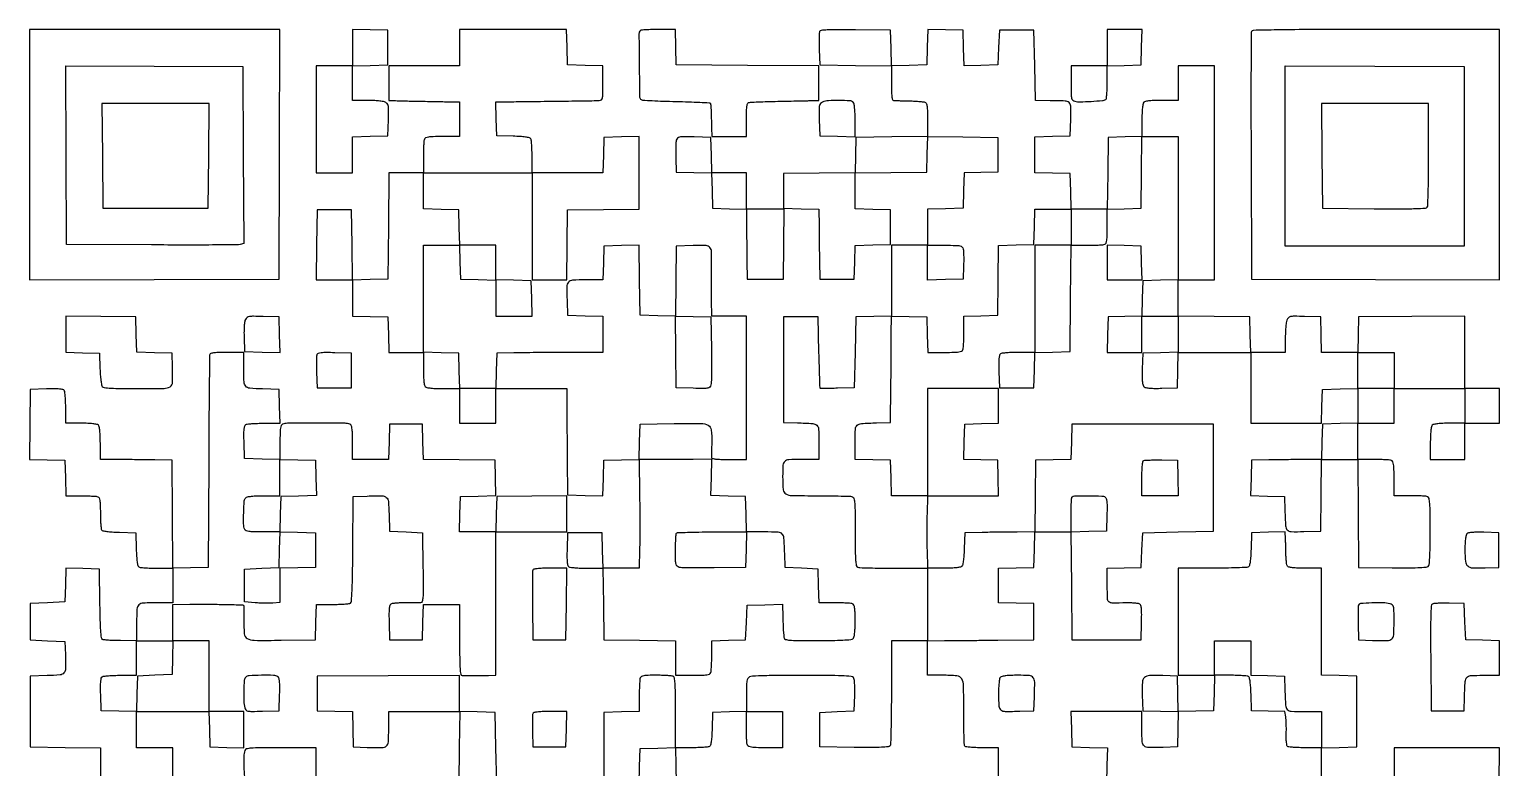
# Model space of a CAD drawing. Extents: x 179 to 1071, y 112 to 1107.
# Drawn here: x 179 to 1071, y 659 to 1107 of the extents above; entities that cross this region are included whole.
import ezdxf

# ---------------------------------------------------------------- set-up
doc = ezdxf.new("R2010")
doc.units = 0

msp = doc.modelspace()

# ---------------------------------------------------------------- linework, layer by layer
for points in [[(179, 1030.993714), (179, 954.987428), (254.75, 955.243714), (330.5, 955.5), (330.756286, 1031.25), (331.012572, 1107), (255.006286, 1107), (179, 1107)], [(223.235953, 1030.25), (223.5, 998.5), (255.5, 998.5), (287.5, 998.5), (287.764047, 1030.25), (288.028094, 1062), (255.5, 1062), (222.971906, 1062)], [(833, 965.534983), (833, 955), (843.534983, 955), (854.069966, 955), (853.784983, 965.25), (853.5, 975.5), (843.25, 975.784983), (833, 976.069966)], [(1007, 900), (1007, 889), (996, 889), (985, 889), (985, 900), (985, 911), (996, 911), (1007, 911)]]:
    msp.add_lwpolyline(points, close=True)
for points in [[(440, 1096), (440, 1085), (418.5, 1085), (397, 1085), (397, 1074.5), (397, 1064), (400.25, 1063.842718, 0.004828), (402.101333, 1063.771035, 0.000912), (405.482813, 1063.678965, 0.000974), (409.433167, 1063.586314, 0.000893), (413.5, 1063.506125, -0.000127), (417.930016, 1063.425568, -0.000085), (422.985937, 1063.331486, -0.000086), (427.876199, 1063.23881, -0.000171), (431.75, 1063.163407), (440, 1063), (440, 1052.5), (440, 1042), (429.606989, 1042, 0.005351), (424.039857, 1041.940414, 0.030363), (421.086379, 1041.69735, 0.063068), (419.398405, 1041.23239, 0.205218), (418.606989, 1040.418213, 0.07203), (418.367894, 1039.361889, 0.005915), (418.178303, 1036.534475, 0.007831), (418.044305, 1033.140776, 0.005951), (418, 1029.418213), (418, 1020), (407.513853, 1020), (397.027706, 1020), (396.763853, 987.75), (396.5, 955.5), (385.769986, 955.216371), (375.039971, 954.932742), (374.769986, 976.216371), (374.5, 997.5), (364, 997.5), (353.5, 997.5), (353.230112, 976.25), (352.960225, 955), (363.980112, 955), (375, 955), (375, 944.033832), (375, 933.067663), (385.75, 932.783832), (396.5, 932.5), (396.783832, 921.75), (397.067663, 911), (407.533832, 911), (418, 911), (418, 901.2, 0.008695), (418.074295, 896.928253, 0.018472), (418.311224, 893.630442, 0.019349), (418.671932, 891.200304, 0.150969), (419.2, 890.2, 0.150969), (420.200304, 889.671932, 0.019349), (422.630442, 889.311224, 0.018472), (425.928253, 889.074295, 0.008695), (430.2, 889), (440, 889), (440, 878.5), (440, 868), (451, 868), (462, 868), (462, 878.5), (462, 889), (483.5, 889), (505, 889), (505.044799, 878.25, 0.000683), (505.075575, 872.688123, 0.000213), (505.136715, 864.342188, 0.000213), (505.212953, 855.019799, 0.000235), (505.294799, 846), (505.5, 824.5), (516.215829, 824.216515), (526.931657, 823.93303), (527.215829, 834.716515), (527.5, 845.5), (538.212638, 845.783453), (548.925277, 846.066905), (549.212638, 824.283453, -0.001725), (549.301912, 815.118499, -0.001538), (549.332529, 805.594202, -0.001542), (549.307313, 797.030798, -0.004775), (549.217249, 791.25), (548.934498, 780), (538.001081, 780), (527.067663, 780), (526.783832, 790.75), (526.5, 801.5), (516, 801.5), (505.5, 801.5), (505.211769, 791.582645, 0.006827), (505.138177, 786.804805, 0.023663), (505.278982, 783.717063, 0.033714), (505.604266, 781.705135, 0.19692), (506.211769, 780.847958, 0.11539), (507.13948, 780.524367, 0.007606), (509.979916, 780.266219, 0.010692), (513.409363, 780.080715, 0.00777), (517.230498, 780.015313), (526.960995, 780), (527.230498, 758.25), (527.5, 736.5), (549.25, 736.230498), (571, 735.960995), (571, 725.480498), (571, 715), (581.393011, 715, 0.005351), (586.960143, 715.059586, 0.030363), (589.913621, 715.30265, 0.063068), (591.601595, 715.76761, 0.205218), (592.393011, 716.581787, 0.070866), (592.631754, 717.625328, 0.00637), (592.821697, 720.308374, 0.008183), (592.955668, 723.529225, 0.006301), (593, 727.046804), (593, 735.930034), (603.25, 736.215017), (613.5, 736.5), (614, 747), (614.5, 757.5), (625.25, 757.783832), (636, 758.067663), (636.14806, 750.283832, 0.002072), (636.219659, 747.19333, 0.002646), (636.312517, 744.345876, 0.002054), (636.412778, 741.96008, 0.02225), (636.5, 741, -0.004288), (636.588762, 740.302157, -0.002269), (636.687483, 739.435343, -0.002258), (636.780454, 738.547601, -0.003492), (636.85194, 737.77989, 0.309388), (637.648677, 736.806556, 0.050263), (640.181651, 736.334366, 0.019228), (645.146887, 736.108747, 0.001864), (657.195676, 736.069842, 0.003756), (665.961563, 736.140068, 0.008812), (672.507687, 736.357142, 0.005935), (677.472087, 736.668537, 0.155795), (678.695676, 737.162397, 0.162919), (679.302246, 738.140569, 0.028124), (679.688928, 740.316931, 0.022032), (679.928639, 743.483806, 0.007873), (680, 748.015456, 0.005854), (679.939139, 753.213584, 0.031972), (679.693996, 756.013285, 0.065854), (679.226369, 757.622658, 0.200133), (678.418213, 758.393011, 0.071958), (677.362696, 758.632084, 0.005943), (674.544751, 758.821697, 0.007853), (671.162354, 758.955693, 0.005972), (667.453196, 759), (658.069966, 759), (657.784983, 769.25), (657.5, 779.5), (647.5, 780), (637.5, 780.5), (637.24922, 789, 0.008149), (636.824625, 798.265736, 0.174999), (635.753677, 800.739381, 0.195758), (633.387102, 801.822167, 0.010619), (625.01478, 802), (614.067663, 802), (613.783832, 812.75), (613.5, 823.5), (603, 823.779247), (592.5, 824.058494), (592.813767, 835.105126), (593.127534, 846.151757), (581.813767, 845.992312, -0.001657), (576.700035, 845.937191, -0.001008), (570.655668, 845.904252, -0.00101), (564.661623, 845.895775, -0.001786), (559.716168, 845.916434), (548.932337, 846), (549.216168, 856.75), (549.5, 867.5), (570.204033, 867.770149, -0.004631), (586.50897, 867.831864, -0.117014), (590.811924, 866.785944, -0.256737), (592.706142, 863.997847, -0.029635), (592.979716, 856.160314, 0.001614), (592.915775, 853.135152, 0.002143), (592.878288, 850.38303, 0.001519), (592.86376, 848.07586, 0.021464), (592.896533, 847.25, 0.319612), (593.409056, 846.643099, 0.033378), (595.347333, 846.282225, 0.023284), (598.468059, 846.060955, 0.006057), (603.5, 846), (614, 846), (614, 889.5), (614, 933), (603.5, 933), (593, 933), (592.872412, 942.75, -0.001983), (592.831779, 947.205599, -0.001141), (592.816369, 952.57312, -0.00114), (592.825492, 957.964285, -0.001906), (592.860795, 962.498921, 0.007859), (592.821271, 972.092932, 0.171688), (591.84661, 974.683146, 0.214746), (589.528079, 975.796761, 0.013159), (581.671783, 975.78412), (571.5, 975.5), (571.230014, 954.216371), (570.960029, 932.932742), (560.230014, 933.216371), (549.5, 933.5), (549.230014, 954.783629), (548.960029, 976.067258), (538.230014, 975.783629), (527.5, 975.5), (527.215017, 965.25), (526.930034, 955), (516.484069, 955, 0.013279), (508.491055, 954.787682, 0.203503), (506.064186, 953.601462, 0.179309), (505.07159, 950.962726, 0.009911), (505.204946, 942), (505.5, 933.5), (516.25, 933.216168), (527, 932.932337), (527, 921.966168), (527, 911), (505.25, 910.953106, 0.000728), (496.152804, 910.920247, 0.000671), (486.804688, 910.860325, 0.000669), (478.473701, 910.78459, 0.002228), (473, 910.703106), (462.5, 910.5), (462.216168, 899.75), (461.932337, 889), (451, 889), (440.067663, 889), (439.783832, 899.75), (439.5, 910.5), (428.75, 910.783832), (418, 911.067663), (418, 943.533832), (418, 976), (428.965017, 976), (439.930034, 976), (440.215017, 965.75), (440.5, 955.5), (451.25, 955.216168), (462, 954.932337), (462, 943.966168), (462, 933), (473.033832, 933), (484.067663, 933), (483.783832, 943.75), (483.5, 954.5), (472.75, 954.783832), (462, 955.067663), (462, 965.533832), (462, 976), (451.033832, 976), (440.067663, 976), (439.783832, 986.75), (439.5, 997.5), (428.75, 997.783832), (418, 998.067663), (418, 1009.033832), (418, 1020), (451, 1020), (484, 1020), (484, 987.5), (484, 955), (494.480112, 955), (504.960225, 955), (505.230112, 976.25), (505.5, 997.5), (527.25, 997.769502), (549, 998.039005), (549, 1020.053334), (549, 1042.067663), (538.25, 1041.783832), (527.5, 1041.5), (527.216168, 1030.75), (526.932337, 1020), (505.466168, 1020), (484, 1020), (483.984687, 1029.75, 0.007309), (483.922789, 1033.573123, 0.010173), (483.747767, 1036.991726, 0.006962), (483.504905, 1039.827893, 0.117226), (483.199653, 1040.711195, 0.199883), (482.411, 1041.262532, 0.01918), (480.055937, 1041.684251, 0.019108), (476.800174, 1042.012968, 0.00836), (472.464966, 1042.211195), (462.5, 1042.5), (462.215017, 1052.75), (461.930034, 1063), (471.715017, 1063.156782, -0.000637), (476.828451, 1063.232198, -0.000189), (484.647536, 1063.334602, -0.00019), (493.433812, 1063.443019, -0.000205), (502, 1063.541965, 0.000407), (510.017483, 1063.637815, 0.000579), (517.139063, 1063.737001, 0.000318), (523.161882, 1063.83169, 0.008658), (524.75, 1063.885183, 0.150179), (526.016937, 1064.346383, 0.180427), (526.693513, 1065.410025, 0.049097), (526.955357, 1067.750569, 0.003324), (527, 1074.466168), (527, 1084.932337), (516.25, 1085.216168), (505.5, 1085.5), (505.216168, 1096.25), (504.932337, 1107), (472.466168, 1107), (440, 1107)], [(375, 1096.033832), (375, 1085), (364, 1085), (353, 1085), (353, 1052.5), (353, 1020), (364, 1020), (375, 1020), (375, 1030.966168), (375, 1041.932337), (385.75, 1042.216168), (396.5, 1042.5), (396.786344, 1052.260933, 0.003777), (396.926166, 1058.681392, 0.056645), (396.705325, 1060.905974, 0.164113), (395.98706, 1062.111198, 0.086391), (394.471244, 1063.010933, 0.057381), (392.958396, 1063.395109, 0.011168), (390.156223, 1063.709462, 0.011732), (386.854949, 1063.92739, 0.010614), (383.4349, 1064), (375, 1064), (375, 1074.466168), (375, 1084.932337), (385.75, 1085.216168), (396.5, 1085.5), (396.5, 1096), (396.5, 1106.5), (385.75, 1106.783832), (375, 1107.067663)], [(549.666667, 1106.333333, 0.200253), (548.828995, 1104.296167, 0.001404), (548.981048, 1085.212467, 0.001195), (549.234224, 1065.983942, 0.255786), (550.118275, 1064.426902, 0.124049), (551.029484, 1064.138292, 0.001749), (556.816441, 1063.811555, 0.004748), (563.560575, 1063.518626, 0.003095), (571.350198, 1063.302629, -0.002361), (579.098223, 1063.099171, -0.003784), (585.707647, 1062.844292, -0.000829), (591.492817, 1062.567717, -0.186305), (591.981923, 1062.350575, -0.172188), (592.318903, 1061.641349, -0.010761), (592.509536, 1059.293219, -0.008095), (592.679155, 1055.378055, -0.001123), (592.88126, 1047.25), (593, 1042), (603.5, 1042), (614, 1042), (614, 1052.031385, -0.00639), (614.063468, 1056.997041, -0.026002), (614.297438, 1060.00788, -0.041695), (614.698783, 1061.864573, -0.231024), (615.3756, 1062.590637, -0.078007), (616.406494, 1062.811127, -0.002001), (621.157097, 1063.05365, -0.004208), (626.751483, 1063.269637, -0.002855), (633.1256, 1063.425593, 0.0003), (639.706419, 1063.552964, 0.000353), (645.938457, 1063.681737, 0.000309), (651.202924, 1063.797498, 0.002209), (653.75, 1063.866341), (658, 1064), (658, 1074.489377), (658, 1084.978755), (614.75, 1085.239377), (571.5, 1085.5), (571.216168, 1096.25), (570.932337, 1107), (560.632835, 1107, 0.006042), (556.637527, 1106.951722, 0.009138), (553.162979, 1106.804167, 0.004541), (550.245234, 1106.600177, 0.178489)], [(833, 1096), (833, 1085), (822, 1085), (811, 1085), (811, 1074.519052, 0.003566), (811.047914, 1067.801309, 0.048961), (811.32041, 1065.380875, 0.156729), (812.017414, 1064.166019, 0.123899), (813.359632, 1063.445874, 0.067907), (816.385553, 1063.110761, 0.008063), (823.148114, 1063.391119, 0.00588), (830.051628, 1063.870432, 0.118676), (832.035655, 1064.522036, 0.226784), (832.419286, 1065.118978, 0.008402), (832.716724, 1067.852847, 0.013799), (832.93016, 1071.184665, 0.009095), (833, 1075.024034), (833, 1084.930034), (843.25, 1085.215017), (853.5, 1085.5), (853.783832, 1096.25), (854.067663, 1107), (843.533832, 1107), (833, 1107)], [(920.460009, 1105.75, 0.090591), (920.266358, 1104.709509, 0.000109), (920.198937, 1082.982812, 0.000984), (920.176611, 1058.652573, 0.000605), (920.241394, 1030), (920.5, 955.5), (995.75, 955.243674), (1071, 954.987348), (1071, 1030.993674), (1071, 1107), (995.968615, 1107, 0.000668), (957.448289, 1106.948566, 0.003471), (936.19131, 1106.744245, 0.001205), (921.475143, 1106.465155, 0.305157)], [(308.758677, 1030.77123), (309.017354, 977.04246), (306.758677, 976.494347, -0.057902), (304.987826, 976.276519, -0.000418), (290.035361, 976.188577, -0.001589), (272.903102, 976.156579, -0.001017), (253, 976.223117), (201.5, 976.5), (201.241383, 1030.758691), (200.982767, 1085.017383), (254.741383, 1084.758691), (308.5, 1084.5)], [(1049.5, 1030), (1049.5, 975.5), (995.211905, 975.5), (940.92381, 975.5), (940.942857, 1025.75, -0.000032), (940.951538, 1045.331386, -0.000047), (940.961905, 1062.563467, -0.000022), (940.972765, 1077.239555, -0.00086), (940.980952, 1080.508612), (941, 1085.017225), (995.25, 1084.758612), (1049.5, 1084.5)], [(660.213562, 1062.955359, 0.110951), (658.930624, 1062.072473, 0.141443), (658.288221, 1060.79529, 0.049489), (658.08389, 1058.428326, 0.004132), (658.213562, 1052.268745), (658.5, 1042.5), (669.25, 1042.216168), (680, 1041.932337), (680, 1051.766168, 0.008652), (679.925781, 1056.054729, 0.018432), (679.688986, 1059.362299, 0.019308), (679.328414, 1061.798441, 0.151095), (678.8, 1062.8, 0.184031), (676.766019, 1063.711757, 0.012265), (670.261608, 1063.925752, 0.016958), (663.80475, 1063.760711, 0.080745)], [(963.235953, 1030.25), (963.5, 998.5), (994.93202, 998.235498, 0.001697), (1010.901959, 998.155315, 0.00816), (1019.995146, 998.288929, 0.006635), (1026.009704, 998.555446, 0.241447), (1027.166708, 999.235498, 0.134731), (1027.492293, 1000.296498, 0.001088), (1027.738089, 1009.161365, 0.003824), (1027.920853, 1019.372002, 0.002438), (1027.984687, 1031.25), (1028, 1062), (995.485953, 1062), (962.971906, 1062)], [(571.482701, 1039.784677, 0.04768), (571.275821, 1038.419218, 0.007332), (571.164827, 1035.674249, 0.008132), (571.133974, 1032.421832, 0.00698), (571.204946, 1029), (571.5, 1020.5), (582.216508, 1020.216508), (592.933016, 1019.933016), (593.216508, 1009.216508), (593.5, 998.5), (603.75, 998.215017), (614, 997.930034), (614.097508, 987.715017, 0.00036), (614.145798, 983.011161, 0.000199), (614.211168, 977.269411, 0.000199), (614.282021, 971.453142, 0.000321), (614.347508, 966.5), (614.5, 955.5), (625.5, 955.5), (636.5, 955.5), (636.726744, 976.75), (636.953489, 998), (625.476744, 998), (614, 998), (614, 1009), (614, 1020), (603.533832, 1020), (593.067663, 1020), (592.783832, 1030.75), (592.5, 1041.5), (582.277755, 1041.784677, 0.003561), (575.727273, 1041.920422, 0.049238), (573.367986, 1041.719881, 0.160205), (572.183978, 1041.071664, 0.127313)], [(745.527452, 973.746645, -0.047213), (745.730902, 972.414471, -0.007738), (745.839778, 969.806198, -0.008456), (745.868543, 966.723436, -0.00737), (745.796504, 963.496645), (745.5, 955.5), (734.75, 955.216168), (724, 954.932337), (724, 965.466168), (724, 976), (734.480948, 976, -0.003696), (741.090691, 975.951146, -0.046645), (743.565956, 975.682761, -0.147279), (744.810178, 975.013211, -0.135509)], [(201, 922.054871), (201, 911.069966), (211.25, 910.784983), (221.5, 910.5), (221.790118, 901.054124, 0.010217), (221.980158, 897.34104, 0.013854), (222.312947, 893.999888, 0.010763), (222.722996, 891.259099, 0.131421), (223.162563, 890.304124, 0.192815), (224.402312, 889.63148, 0.013854), (228.373284, 889.279305, 0.012278), (234.455375, 889.059067, 0.00291), (244.603393, 889, 0.003812), (260.701661, 889.122751, 0.134553), (264.273833, 890.160588, 0.252539), (265.811677, 892.81064, 0.016446), (265.795054, 902), (265.5, 910.5), (254.783492, 910.783492), (244.066984, 911.066984), (243.783492, 921.783492), (243.5, 932.5), (222.25, 932.769888), (201, 933.039775)], [(310.01538, 931.028739, 0.089721), (309.593321, 929.72211, 0.014763), (309.31694, 927.072896, 0.015383), (309.175108, 923.826587, 0.011481), (309.211167, 920.243181), (309.5, 911.5), (320.284178, 911.215822), (331.068357, 910.931643), (330.784178, 921.715822), (330.5, 932.5), (320.804214, 932.785558, 0.004805), (314.993862, 932.900817, 0.042938), (312.44983, 932.708127, 0.109092), (311.012545, 932.136149, 0.121424)], [(592.783711, 913, -0.002831), (592.85157, 905.36337, -0.003993), (592.819151, 898.557001, -0.002348), (592.719172, 892.826644, -0.054764), (592.505956, 891.215323, -0.127702), (591.811162, 889.928278, -0.160964), (590.631456, 889.279857, -0.049294), (588.275298, 889.079402, -0.003551), (581.722245, 889.215323), (571.5, 889.5), (571.230403, 911.284031), (570.960806, 933.068061), (581.730403, 932.784031), (592.5, 932.5)], [(353.442274, 909.710164, 0.081166), (353.248144, 908.773814, 0.005233), (353.158783, 905.980936, 0.007531), (353.137174, 902.634259, 0.005535), (353.210159, 898.924983), (353.5, 889.5), (364, 889.5), (374.5, 889.5), (374.5, 900), (374.5, 910.5), (364.232115, 910.785181, 0.005823), (359.049899, 910.868732, 0.025951), (356.012272, 910.724596, 0.043922), (354.172333, 910.376284, 0.236652)], [(352.783485, 834.784171), (353.06697, 824.068343), (342.283485, 823.784171), (331.5, 823.5), (331.216515, 812.784171), (330.93303, 802.068343), (341.716515, 801.784171), (352.5, 801.5), (352.5, 791), (352.5, 780.5), (341.75, 780.216168), (331, 779.932337), (331, 769.566862), (331, 759.201387), (326.75, 758.850694, -0.017056), (324.667723, 758.750207, -0.007), (321.839063, 758.749891, -0.006916), (318.799843, 758.834161, -0.008805), (316, 759), (309.5, 759.5), (309.5, 769.5), (309.5, 779.5), (320, 780), (330.5, 780.5), (330.783832, 791.25), (331.067663, 802), (320.640821, 802, -0.005326), (315.053621, 802.059521, -0.03028), (312.091792, 802.302479, -0.062919), (310.399526, 802.767294, -0.205485), (309.606989, 803.581787, -0.087326), (308.967489, 806.868036, -0.012209), (309.01219, 813.81935, -0.008428), (309.351405, 820.924892, -0.182186), (310.2, 822.8, -0.150969), (311.200304, 823.328068, -0.019349), (313.630442, 823.688776, -0.018472), (316.928253, 823.925705, -0.008695), (321.2, 824), (331, 824), (331, 835.033832), (331, 846.067663), (341.75, 845.783832), (352.5, 845.5)], [(875.783832, 834.75), (876.067663, 824), (865.033832, 824), (854, 824), (854, 834.416667, -0.006704), (854.065366, 839.291715, -0.021745), (854.292524, 842.517753, -0.027418), (854.655143, 844.648041, -0.242567), (855.25, 845.355184, -0.086451), (856.128197, 845.554344, -0.004885), (858.923437, 845.668364, -0.007376), (862.26986, 845.722736, -0.005334), (866, 845.688517), (875.5, 845.5)], [(831.788231, 823.152042, -0.19692), (832.395734, 822.294865, -0.033714), (832.721018, 820.282937, -0.023663), (832.861823, 817.195195, -0.006827), (832.788231, 812.417355), (832.5, 802.5), (821.75, 802.216168), (811, 801.932337), (811, 812.299502, -0.006002), (811.048275, 816.320751, -0.009085), (811.195833, 819.817145, -0.004491), (811.399783, 822.754242, -0.178637), (811.666667, 823.333333, -0.196902), (813.193085, 823.972527, -0.004187), (821.507867, 823.96724, -0.005407), (829.660391, 823.805612, -0.134486)], [(613.783832, 791.25), (613.5, 780.5), (594.5, 780.216023, -0.002866), (587.057481, 780.147453, -0.004035), (580.420312, 780.177916, -0.00239), (574.834179, 780.275356, -0.054752), (573.25, 780.485075, -0.130218), (571.990055, 781.173372, -0.150653), (571.321402, 782.36103, -0.049376), (571.050294, 784.707234, -0.004092), (571, 790.852385, -0.006339), (571.048294, 794.661661, -0.009542), (571.195833, 797.979555, -0.004928), (571.400127, 800.758713, -0.177367), (571.666667, 801.333333, -0.189562), (572.287745, 801.603805, -0.001273), (578.26723, 801.804167, -0.004749), (585.153282, 801.951904, -0.002988), (593.200498, 802), (614.067663, 802)], [(1051.234424, 800.834424, 0.143797), (1050.694722, 799.845948, 0.022828), (1050.320419, 797.645337, 0.020679), (1050.076786, 794.661816, 0.010032), (1050, 790.835184, 0.022917), (1050.312007, 784.031425, 0.193624), (1051.684721, 781.356705, 0.171727), (1054.620688, 780.204487, 0.017266), (1062.259538, 780.209712), (1070.5, 780.5), (1070.5, 791), (1070.5, 801.5), (1061.484424, 801.784424, 0.008771), (1057.360229, 801.84215, 0.022222), (1054.366666, 801.698401, 0.027716), (1052.2536, 801.383717, 0.146572)], [(484.447199, 778.723, 0.088003), (484.255956, 777.733152, 0.001312), (484.180843, 771.807175, 0.003516), (484.16003, 764.911562, 0.002311), (484.228584, 756.973), (484.5, 736.5), (494.5, 736.5), (504.5, 736.5), (504.769502, 758.25), (505.039005, 780), (494.988118, 780, 0.006833), (490.227815, 779.934941, 0.023311), (487.13804, 779.706048, 0.031526), (485.136623, 779.33442, 0.244125)], [(985.388247, 757.569373, 0.083739), (985.214599, 756.70973, 0.004094), (985.14456, 753.796996, 0.00655), (985.134989, 750.320602, 0.004672), (985.211631, 746.428821), (985.5, 736.5), (994, 736.204946, 0.009876), (1002.957702, 736.071053, 0.178511), (1005.598266, 737.059264, 0.204146), (1006.786252, 739.4775, 0.013469), (1007, 747.410644, 0.003515), (1006.952652, 754.145465, 0.051588), (1006.67582, 756.49779, 0.165197), (1005.954386, 757.68066, 0.112923), (1004.539749, 758.400668, 0.056614), (1000.267726, 758.971343, 0.015769), (993.506533, 758.891262, 0.008055), (986.612191, 758.480641, 0.289935)], [(1030.235705, 758.186685, 0.238806), (1029.555271, 757.012641, 0.006477), (1029.289211, 750.896439, 0.00803), (1029.155598, 741.657857, 0.00167), (1029.235705, 725.432148), (1029.5, 693.5), (1039.5, 693.5), (1049.5, 693.5), (1049.75078, 702, -0.007697), (1050.164757, 711.216036, -0.164941), (1051.179993, 713.705511, -0.204171), (1053.437164, 714.806529, -0.012757), (1061.019052, 715), (1071, 715), (1071, 725.465017), (1071, 735.930034), (1060.75, 736.215017), (1050.5, 736.5), (1050, 747.5), (1049.5, 758.5), (1040.5, 758.754537, 0.008832), (1036.960518, 758.792098, 0.012055), (1033.772363, 758.692726, 0.008953), (1031.137801, 758.499604, 0.122007)], [(265.784983, 725.75), (265.5, 715.5), (255, 715), (244.5, 714.5), (244.215829, 703.716515), (243.931657, 692.93303), (233.215829, 693.216515), (222.5, 693.5), (222.211769, 703.417355, -0.006827), (222.138177, 708.195195, -0.023663), (222.278982, 711.282937, -0.033714), (222.604266, 713.294865, -0.19692), (223.211769, 714.152042, -0.115445), (224.139851, 714.475649, -0.007585), (226.985645, 714.733781, -0.010675), (230.421391, 714.919286, -0.007755), (234.25, 714.984687), (244, 715), (244, 725.5), (244, 736), (255.034983, 736), (266.069966, 736)], [(920, 725.534983), (920, 715.069966), (930.25, 714.784983), (940.5, 714.5), (940.75078, 706, 0.007926), (941.170229, 696.756564, 0.170244), (942.214363, 694.27627, 0.199796), (944.528292, 693.184972, 0.011573), (952.519052, 693), (963, 693), (963, 682), (963, 671), (953.25, 671.015313, -0.006989), (949.437253, 671.074598, -0.009928), (946.051139, 671.241942, -0.006378), (943.236788, 671.473215, -0.127944), (942.434728, 671.765313, -0.196755), (942.009539, 672.416434, -0.020424), (941.732274, 674.262242, -0.021906), (941.577844, 676.655022, -0.013183), (941.594115, 679.5, 0.007772), (941.642348, 682.415874, 0.007336), (941.601695, 685.388502, 0.007316), (941.488538, 688.019706, 0.025247), (941.304442, 689.716176), (940.790109, 692.932351), (930.645055, 693.216176), (920.5, 693.5), (920.211195, 703.464966, 0.00836), (920.012968, 707.800174, 0.019108), (919.684251, 711.055937, 0.01918), (919.262532, 713.411, 0.199883), (918.711195, 714.199653, 0.117226), (917.827893, 714.504905, 0.006962), (914.991726, 714.747767, 0.010173), (911.573123, 714.922789, 0.007309), (907.75, 714.984687), (898, 715), (898, 725.5), (898, 736), (909, 736), (920, 736)], [(310.2, 713.8, 0.180503), (309.356597, 711.952416, 0.010226), (309.033462, 705.575101, 0.015899), (309.043761, 699.22083, 0.057145), (309.639072, 695.216402, 0.125186), (310.35952, 693.930901, 0.157976), (311.551156, 693.283717, 0.049436), (313.903588, 693.082373, 0.003649), (320.375418, 693.216402), (330.5, 693.5), (330.788231, 703.417355, 0.006827), (330.861823, 708.195195, 0.023663), (330.721018, 711.282937, 0.033714), (330.395734, 713.294865, 0.19692), (329.788231, 714.152042, 0.135963), (327.14717, 714.954873, 0.010702), (319.734599, 714.980317, 0.009077), (312.237199, 714.709362, 0.184843)], [(768.2, 713.8, 0.148968), (767.677483, 712.819523, 0.019972), (767.314649, 710.481118, 0.019094), (767.07553, 707.333093, 0.009407), (767, 703.319052, 0.016882), (767.237933, 696.27423, 0.213688), (768.454216, 693.986037, 0.166071), (771.128427, 693.063929, 0.009402), (780, 693.204946), (788.5, 693.5), (788.795054, 702, 0.009402), (788.936071, 710.871573, 0.166071), (788.013963, 713.545784, 0.213688), (785.72577, 714.762067, 0.016882), (778.680948, 715, 0.009407), (774.666907, 714.92447, 0.019094), (771.518882, 714.685351, 0.019972), (769.180477, 714.322517, 0.148968)], [(484.428774, 691.674983, 0.081654), (484.239658, 690.758353, 0.005045), (484.154817, 687.970602, 0.007376), (484.136178, 684.631743, 0.005394), (484.210159, 680.924983), (484.5, 671.5), (494.5, 671.5), (504.5, 671.5), (504.783832, 682.25), (505.067663, 693), (495.002447, 693, 0.006587), (490.126428, 692.935763, 0.024584), (487.068829, 692.70446, 0.036283), (485.137913, 692.318677, 0.238012)], [(636, 682), (636, 671), (625.606989, 671, -0.005351), (620.039857, 671.059586, -0.030363), (617.086379, 671.30265, -0.063068), (615.398405, 671.76761, -0.205218), (614.606989, 672.581787, -0.07203), (614.367894, 673.638111, -0.005915), (614.178303, 676.465525, -0.007831), (614.044305, 679.859224, -0.005951), (614, 683.581787), (614, 693), (625, 693), (636, 693)]]:
    msp.add_lwpolyline(points, format="xyb", close=True)
for points in [[(767, 649.606989), (767, 671), (757.059017, 671, -0.009257), (753.205345, 671.071356, -0.014021), (749.859348, 671.289385, -0.008654), (747.117006, 671.593422, -0.226114), (746.509183, 671.985142, -0.130492), (746.263263, 672.7972, -0.001463), (746.081133, 678.556718, -0.004409), (745.948436, 685.235184, -0.002845), (745.906976, 692.973073, 0.004747), (745.761932, 708.804504, 0.127981), (744.638352, 712.813836, 0.243585), (741.791486, 714.619059, 0.021818), (733.065741, 715), (724, 715), (724, 725.5), (724, 736), (734.25, 736.055951, 0.000445), (739.634636, 736.090134, 0.000129), (747.951563, 736.152469, 0.000129), (757.325425, 736.227558, 0.000138), (766.5, 736.305951), (788.5, 736.5), (788.5, 747.5), (788.5, 758.5), (777.75, 758.783832), (767, 759.067663), (767, 769.5), (767, 779.932337), (777.75, 780.216168), (788.5, 780.5), (788.783832, 791.25), (789.067663, 802), (800.020167, 802), (810.972671, 802), (811.236336, 769.25), (811.5, 736.5), (832.5, 736.5), (853.5, 736.5), (853.78684, 746.918214, 0.00645), (853.860401, 751.947317, 0.022541), (853.719849, 755.18768, 0.031668), (853.396378, 757.303077, 0.193816), (852.78684, 758.197994, 0.113328), (851.92063, 758.528278, 0.01284), (849.821759, 758.766274, 0.015016), (847.274703, 758.912129, 0.01168), (844.5, 758.922707, -0.005917), (835.896032, 758.856342, -0.186585), (833.958951, 759.614468, -0.202751), (833.114697, 761.461462, -0.007165), (833, 769.465017), (833, 779.930034), (843.25, 780.215017), (853.5, 780.5), (854, 791), (854.5, 801.5), (876, 802), (897.5, 802.5), (897.5, 835), (897.5, 867.5), (854.5, 867.5), (811.5, 867.5), (811.216508, 856.783492), (810.933016, 846.066984), (800.216508, 845.783492), (789.5, 845.5), (789.230498, 823.75), (788.960995, 802), (778.230498, 801.953106, 0.00116), (773.36156, 801.920536, 0.000692), (767.567709, 801.860325, 0.000692), (761.795761, 801.784366, 0.001199), (757, 801.703106), (746.5, 801.5), (746.209882, 792.054124, -0.010217), (746.019842, 788.34104, -0.013854), (745.687053, 784.999888, -0.010763), (745.277004, 782.259099, -0.131421), (744.837437, 781.304124, -0.163146), (743.857765, 780.697224, -0.028028), (741.673994, 780.310785, -0.021958), (738.494624, 780.071257, -0.007822), (733.939939, 780), (724.124768, 780), (723.812384, 791, -0.004472), (723.714992, 796.007575, -0.002626), (723.683525, 802, -0.002626), (723.714992, 807.992425, -0.004472), (723.812384, 813), (724.124768, 824), (745.596216, 824), (767.067663, 824), (766.783832, 834.75), (766.5, 845.5), (756.216527, 845.785353), (745.933054, 846.070705), (746.216527, 856.785353), (746.5, 867.5), (756.75, 867.784983), (767, 868.069966), (767, 878.534983), (767, 889), (745.5, 889), (724, 889), (724, 856.5), (724, 824), (713.033832, 824), (702.067663, 824), (701.783832, 834.75), (701.5, 845.5), (690.75, 845.783832), (680, 846.067663), (680, 856.51478, -0.011647), (680.185518, 864.47786, -0.200091), (681.277454, 866.78796, -0.169892), (683.758299, 867.830143, -0.00791), (693, 868.24922), (701.5, 868.5), (701.705814, 890, 0.00024), (701.78785, 899.022277, 0.000217), (701.86415, 908.352126, 0.000217), (701.925226, 916.708194, 0.000694), (701.955814, 922.283832), (702, 933.067663), (712.75, 932.783832), (723.5, 932.5), (723.783832, 921.75), (724.067663, 911), (734.426843, 911, 0.005377), (739.973908, 911.059651, 0.030446), (742.919034, 911.302822, 0.063217), (744.602718, 911.767927, 0.20495), (745.393011, 912.581787, 0.071958), (745.632084, 913.637304, 0.005943), (745.821697, 916.455249, 0.007853), (745.955693, 919.837646, 0.005972), (746, 923.546804), (746, 932.930034), (756.25, 933.215017), (766.5, 933.5), (766.76979, 954.716369), (767.03958, 975.932738), (777.76979, 976.216369), (788.5, 976.5), (788.783832, 987.25), (789.067663, 998), (800.033832, 998), (811, 998), (811, 987), (811, 976), (800, 976), (789, 976), (789, 943.5), (789, 911), (779.25, 910.984687, 0.007755), (775.421391, 910.919286, 0.010675), (771.985645, 910.733781, 0.007585), (769.139851, 910.475649, 0.115445), (768.211769, 910.152042, 0.19692), (767.604266, 909.294865, 0.033714), (767.278982, 907.282937, 0.023663), (767.138177, 904.195195, 0.006827), (767.211769, 899.417355), (767.5, 889.5), (778, 889.5), (788.5, 889.5), (788.783492, 900.216508), (789.066984, 910.933016), (799.783492, 911.216508), (810.5, 911.5), (810.763853, 943.75), (811.027706, 976), (820.432066, 976, 0.005959), (824.149321, 976.044306, 0.007839), (827.538545, 976.178303, 0.005926), (830.362208, 976.367903, 0.072001), (831.418213, 976.606989, 0.204941), (832.232062, 977.397244, 0.063222), (832.697172, 979.080782, 0.030449), (832.940347, 982.025624, 0.005378), (833, 987.572006), (833, 997.930034), (843.25, 998.215017), (853.5, 998.5), (853.769502, 1020.25), (854.039005, 1042), (865.019502, 1042), (876, 1042), (876, 998.533832), (876, 955.067663), (865.25, 954.783832), (854.5, 954.5), (854.216519, 943.784613), (853.933039, 933.069227), (843.716519, 932.784613), (833.5, 932.5), (833.216168, 921.75), (832.932337, 911), (843.466168, 911), (854, 911), (854, 922), (854, 933), (865, 933), (876, 933), (876, 922.033832), (876, 911.067663), (865.25, 910.783832), (854.5, 910.5), (854.215609, 900.900987, 0.006919), (854.139302, 896.065714, 0.027023), (854.294874, 893.081903, 0.044369), (854.67274, 891.166788, 0.149751), (855.364894, 890.112128, 0.1305), (856.478955, 889.596888, 0.02258), (858.802758, 889.296615, 0.019663), (861.980927, 889.156589, 0.008898), (866.149285, 889.211141), (875.5, 889.5), (875.783832, 900.25), (876.067663, 911), (898.033832, 911), (920, 911), (920, 889.5), (920, 868), (941.465017, 868), (962.930034, 868), (963.215017, 878.25), (963.5, 888.5), (974.25, 888.783832), (985, 889.067663), (985, 878.567663), (985, 868.067663), (974.25, 867.783832), (963.5, 867.5), (963.216168, 856.75), (962.932337, 846), (952.216168, 845.953106, 0.00116), (947.352763, 845.920537, 0.000691), (941.563499, 845.860325, 0.000692), (935.794778, 845.784366, 0.001198), (931, 845.703106), (920.5, 845.5), (920.216527, 834.785353), (919.933054, 824.070705), (930.216527, 823.785353), (940.5, 823.5), (940.75078, 815, 0.007628), (941.167898, 805.685433, 0.170037), (942.198021, 803.227472, 0.207027), (944.474513, 802.186732, 0.012089), (952.277755, 802.215323), (962.5, 802.5), (962.769502, 824.25), (963.039005, 846), (974.005838, 846), (984.972671, 846), (985.236336, 813.25), (985.5, 780.5), (1005.915161, 780.264627, 0.003567), (1014.935263, 780.224986, 0.009007), (1021.497271, 780.361189, 0.006394), (1026.388516, 780.613581, 0.158401), (1027.628716, 781.106824, 0.193041), (1028.297085, 782.339972, 0.013613), (1028.64877, 786.322961, 0.012219), (1028.870242, 792.40351, 0.002934), (1028.931823, 802.497385, 0.00223), (1028.883805, 813.855589, 0.016274), (1028.659381, 819.295385, 0.029737), (1028.245672, 822.382094, 0.258459), (1027.386481, 823.405188, 0.072422), (1026.347052, 823.639607, 0.005762), (1023.525154, 823.825274, 0.007711), (1020.138494, 823.956593, 0.005834), (1016.418213, 824), (1007, 824), (1007, 834.393011, 0.005351), (1006.940414, 839.960143, 0.030363), (1006.69735, 842.913621, 0.063068), (1006.23239, 844.601595, 0.205218), (1005.418213, 845.393011, 0.07203), (1004.361889, 845.632106, 0.005915), (1001.534475, 845.821697, 0.007831), (998.140776, 845.955695, 0.005951), (994.418213, 846), (985, 846), (985, 857), (985, 868), (996, 868), (1007, 868), (1007, 878.5), (1007, 889), (1028.5, 889), (1050, 889), (1050, 878.5), (1050, 868), (1040.7, 868, 0.009379), (1036.676508, 867.924518, 0.019071), (1033.522984, 867.685484, 0.019949), (1031.181224, 867.322729, 0.149044), (1030.2, 866.8, 0.150969), (1029.671932, 865.799696, 0.019349), (1029.311224, 863.369558, 0.018472), (1029.074295, 860.071747, 0.008695), (1029, 855.8), (1029, 846), (1039.5, 846), (1050, 846), (1050, 857), (1050, 868), (1060.5, 868), (1071, 868), (1071, 878.5), (1071, 889), (1060.5, 889), (1050, 889), (1050, 911.013853), (1050, 933.027706), (1017.75, 932.763853), (985.5, 932.5), (985.216168, 921.75), (984.932337, 911), (974, 911), (963.067663, 911), (962.783832, 921.75), (962.5, 932.5), (952.739067, 932.786344, 0.003777), (946.318608, 932.926166, 0.056645), (944.094026, 932.705325, 0.164113), (942.888802, 931.98706, 0.086391), (941.989067, 930.471244, 0.057381), (941.604891, 928.958396, 0.011168), (941.290538, 926.156223, 0.011732), (941.07261, 922.854949, 0.010614), (941, 919.4349), (941, 911), (930.533832, 911), (920.067663, 911), (919.783832, 921.75), (919.5, 932.5), (897.75, 932.769502), (876, 933.039005), (876, 944.019502), (876, 955), (887, 955), (898, 955), (898, 1020), (898, 1085), (887, 1085), (876, 1085), (876, 1074.5), (876, 1064), (866.2, 1064, 0.008695), (861.928253, 1063.925705, 0.018472), (858.630442, 1063.688776, 0.019349), (856.200304, 1063.328068, 0.150969), (855.2, 1062.8, 0.150838), (854.672291, 1061.800997, 0.019392), (854.311444, 1059.377065, 0.018513), (854.074375, 1056.089346, 0.00874), (854, 1051.834983), (854, 1042.069966), (843.75, 1041.784983), (833.5, 1041.5), (833.230498, 1019.75), (832.960995, 998), (822.014329, 998), (811.067663, 998), (810.783832, 1008.75), (810.5, 1019.5), (799.75, 1019.783832), (789, 1020.067663), (789, 1031), (789, 1041.932337), (799.75, 1042.216168), (810.5, 1042.5), (810.783598, 1052.624582, 0.011598), (810.820931, 1060.387322, 0.207484), (809.809181, 1062.607745, 0.175916), (807.42579, 1063.575818, 0.007914), (798.430006, 1063.77126), (789.5, 1063.823905), (789, 1085.161952), (788.5, 1106.5), (778, 1106.5), (767.5, 1106.5), (767, 1096), (766.5, 1085.5), (756.284183, 1085.215394), (746.068365, 1084.930789), (745.784183, 1095.715394), (745.5, 1106.5), (734.784171, 1106.783485), (724.068343, 1107.06697), (723.784171, 1096.283485), (723.5, 1085.5), (712.784171, 1085.216515), (702.068343, 1084.93303), (701.784171, 1095.716515), (701.5, 1106.5), (680.226273, 1106.769957, 0.002397), (669.096014, 1106.857837, 0.0131), (663.0794, 1106.718847, 0.01632), (659.363561, 1106.413716, 0.279403), (658.436432, 1105.69494, 0.081377), (658.244472, 1104.767103, 0.005152), (658.157067, 1101.976464, 0.007464), (658.136743, 1098.63317, 0.005474), (658.210159, 1094.924983), (658.5, 1085.5), (680.25, 1085.230498), (702, 1084.960995), (702, 1074.480498, 0.006044), (702.060773, 1069.453103, 0.023404), (702.281816, 1066.343966, 0.033857), (702.642859, 1064.419634, 0.323279), (703.25, 1063.916191, 0.009745), (704.091465, 1063.876227, 0.000583), (706.629688, 1063.808182, 0.000875), (709.653069, 1063.735956, 0.000646), (713, 1063.666191, -0.008542), (716.346812, 1063.543535, -0.011494), (719.370312, 1063.31117, -0.008703), (721.868182, 1063.017334, -0.110423), (722.75, 1062.690983, -0.196823), (723.330302, 1061.856626, -0.02577), (723.698117, 1059.681249, -0.021388), (723.930805, 1056.508072, -0.007607), (724, 1051.960485), (724, 1042.039005), (702.25, 1041.769502), (680.5, 1041.5), (680.216365, 1030.769409), (679.93273, 1020.038817), (658.216365, 1019.769409), (636.5, 1019.5), (636.5, 1009), (636.5, 998.5), (647.25, 998.216168), (658, 997.932337), (658.097508, 987.716168, 0.00036), (658.145798, 983.011867, 0.0002), (658.211168, 977.269749, 0.000199), (658.282022, 971.453222, 0.000321), (658.347508, 966.5), (658.5, 955.5), (669, 955.5), (679.5, 955.5), (679.784613, 965.716519), (680.069227, 975.933039), (690.784613, 976.216519), (701.5, 976.5), (701.5, 987), (701.5, 997.5), (690.75, 997.783832), (680, 998.067663), (680, 1009.014329), (680, 1019.960995), (701.75, 1020.230498), (723.5, 1020.5), (723.784032, 1031.269789), (724.068065, 1042.039577), (745.284032, 1041.769789), (766.5, 1041.5), (766.5, 1031), (766.5, 1020.5), (756.283481, 1020.215387), (746.066961, 1019.930773), (745.783481, 1009.215387), (745.5, 998.5), (734.75, 998.216168), (724, 997.932337), (724, 986.966168), (724, 976), (713, 976), (702, 976), (702, 954.533832), (702, 933.067663), (691.25, 932.783832), (680.5, 932.5), (680, 911), (679.5, 889.5), (669.25, 889.215017, -0.002651), (665.305962, 889.126288, -0.004298), (661.952274, 889.097461, -0.000888), (659.015258, 889.102679, -0.243658), (658.800293, 889.215017, -0.145075), (658.714895, 889.470063, -0.000137), (658.497602, 895.731911, -0.001369), (658.275651, 902.736355, -0.000837), (658.050293, 911), (657.5, 932.5), (647, 932.5), (636.5, 932.5), (636.5, 900.5), (636.5, 868.5), (645, 868.24922, -0.007926), (654.243436, 867.829771, -0.170244), (656.72373, 866.785637, -0.199796), (657.815028, 864.471708, -0.011573), (658, 856.480948), (658, 846), (647.606989, 846, 0.010489), (639.690882, 845.833918, 0.173193), (637.280498, 844.85735, 0.1992), (636.203143, 842.624896, 0.014569), (636.013655, 835.668213, 0.019709), (636.34944, 827.545885, 0.25091), (637.948677, 825.063984, 0.123618), (641.507215, 824.114521, 0.003688), (657.034844, 824, -0.002857), (664.737341, 823.955995, -0.004238), (671.484361, 823.821697, -0.001938), (677.224977, 823.63647, -0.082757), (678.418213, 823.393011, -0.25694), (679.300918, 822.347978, -0.031157), (679.723675, 819.260913, -0.016334), (679.950165, 813.758748, -0.002119), (680, 802, 0.002119), (680.049835, 790.241252, 0.016334), (680.276325, 784.739087, 0.031157), (680.699082, 781.652022, 0.25694), (681.581787, 780.606989, 0.083055), (682.779435, 780.363369, 0.001841), (688.696775, 780.178303, 0.004125), (695.642891, 780.043995, 0.002771), (703.581787, 780), (724, 780), (724, 758), (724, 736), (713, 736), (702, 736), (701.984687, 704.75, -0.002411), (701.920574, 692.67985, -0.003784), (701.73694, 682.306381, -0.001065), (701.490021, 673.296321, -0.134809), (701.162796, 672.22917, -0.230932), (700.095412, 671.572759, -0.012869), (696.091209, 671.285113, -0.012029), (689.928451, 671.150006, -0.002701), (679.428109, 671.22917), (658.5, 671.5), (658.5, 682), (658.5, 692.5), (669, 693), (679.5, 693.5), (679.788859, 702.850715, 0.009253), (679.838622, 706.871261, 0.017911), (679.703809, 710.083254, 0.018334), (679.425343, 712.506161, 0.136242), (678.954797, 713.554466, 0.201458), (677.536383, 714.293769, 0.009488), (672.043665, 714.645278, 0.009108), (663.450691, 714.874914, 0.001745), (647.848969, 714.953093, 0.002553), (635.075839, 714.907284, 0.005571), (625.284007, 714.713042, 0.003112), (617.626211, 714.428043, 0.112464), (615.93303, 713.964159, 0.136127), (614.898618, 712.97708, 0.091179), (614.324713, 711.435386, 0.038465), (614.059328, 708.72535, 0.005181), (614, 702.999799), (614, 693.069966), (603.75, 692.784983), (593.5, 692.5), (593.211195, 682.535034, -0.00836), (593.012968, 678.199826, -0.019108), (592.684251, 674.944063, -0.01918), (592.262532, 672.589, -0.199883), (591.711195, 671.800347, -0.117226), (590.827893, 671.495095, -0.006962), (587.991726, 671.252233, -0.010173), (584.573123, 671.077211, -0.007309), (580.75, 671.015313), (571, 671), (571, 692.393011, 0.002045), (570.950434, 704.514173, 0.015901), (570.724422, 710.164693, 0.030015), (570.303854, 713.337463, 0.258697), (569.418213, 714.393011, 0.070701), (568.376466, 714.631706, 0.006434), (565.712778, 714.821697, 0.008233), (562.515192, 714.955664, 0.006352), (559.025201, 715, 0.006824), (554.394852, 714.936805, 0.03479), (551.832752, 714.687898, 0.070258), (550.343123, 714.216173, 0.191652), (549.606989, 713.418213, 0.07196), (549.367915, 712.36267, 0.005942), (549.178303, 709.544413, 0.007852), (549.044307, 706.161644, 0.005972), (549, 702.452044), (549, 693.067663), (538.25, 692.783832), (527.5, 692.5), (527.5, 671), (527.5, 649.5)], [(266, 649), (266, 660), (266, 671), (255, 671), (244, 671), (244, 682), (244, 693), (265.966168, 693), (287.932337, 693), (288.216168, 682.25), (288.5, 671.5), (298.75, 671.215017), (309, 670.930034), (309, 681.965017), (309, 693), (298.5, 693), (288, 693), (288, 714.5), (288, 736), (277, 736), (266, 736), (266, 747), (266, 758), (276.25, 758.085939, -0.003215), (287.502053, 758.107938, -0.003767), (298.173748, 757.979795, -0.000689), (308.128451, 757.771532, -0.193124), (308.885177, 757.448157, -0.190442), (309.037371, 757.097048, -0.002518), (309.104208, 754.676927, -0.006794), (309.129651, 751.845509, -0.004359), (309.085875, 748.559123, 0.025313), (309.326582, 740.138904, 0.253954), (311.179471, 737.289628, 0.123182), (315.382137, 736.208954, 0.004621), (331.7836, 736.25296), (352.5, 736.5), (352.783832, 747.25), (353.067663, 758), (362.783832, 758.015313, 0.007477), (366.59573, 758.078326, 0.010363), (370.008857, 758.256679, 0.007196), (372.838649, 758.504417, 0.116563), (373.735681, 758.81548, 0.238962), (374.395763, 759.927232, 0.00522), (374.759672, 766.392156, 0.007577), (375.048944, 775.830801, 0.001803), (375.235681, 791.550168), (375.5, 823.5), (384, 823.795054, -0.010012), (392.86687, 823.925177, -0.174565), (395.533568, 822.948742, -0.200378), (396.781878, 820.54295, -0.013827), (397.215131, 812.7397), (397.5, 802.5), (407.5, 802), (417.5, 801.5), (417.769888, 780.25, -0.001629), (417.892488, 767.266872, -0.019108), (417.730514, 762.211116, -0.055329), (417.272862, 759.70726, -0.320211), (416.269888, 758.929363, -0.009308), (415.186521, 758.906312, -0.001142), (412.81678, 758.905424, -0.001351), (410.001353, 758.91841, -0.001116), (407, 758.947063, 0.010646), (404.033724, 758.918841, 0.013901), (401.325116, 758.759915, 0.011477), (399.092466, 758.514772, 0.113269), (398.21316, 758.185915, 0.195377), (397.603274, 757.297192, 0.031768), (397.279893, 755.186535, 0.022579), (397.139424, 751.949521, 0.006436), (397.21316, 746.918214), (397.5, 736.5), (407.5, 736.5), (417.5, 736.5), (417.783832, 747.25), (418.067663, 758), (429.033832, 758), (440, 758), (440, 736.5, 0.002025), (440.048626, 724.493626, 0.015336), (440.268217, 718.832524, 0.02718), (440.662212, 715.665967, 0.350434), (441.5, 714.933333, 0.007297), (442.37019, 714.907376, 0.001243), (444.028125, 714.88625, 0.001356), (445.975739, 714.871557, 0.001208), (448, 714.866667, 0.001073), (450.241424, 714.871479, 0.000681), (452.853125, 714.88625, 0.000684), (455.41738, 714.907751, 0.001265), (457.5, 714.933333), (462, 715), (462, 758.5), (462, 802), (483.5, 802), (505, 802), (505, 812.977031), (505, 823.954063), (483.75, 823.727031), (462.5, 823.5), (462.216168, 812.75), (461.932337, 802), (450.932337, 802), (439.932337, 802), (440.216168, 812.75), (440.5, 823.5), (451.283485, 823.784171), (462.06697, 824.068343), (461.783485, 834.784171), (461.5, 845.5), (439.783635, 845.769409), (418.06727, 846.038817), (417.783635, 856.769409), (417.5, 867.5), (407.5, 867.5), (397.5, 867.5), (397.216168, 856.75), (396.932337, 846), (385.966168, 846), (375, 846), (375, 856.393011, 0.005351), (374.940414, 861.960143, 0.030363), (374.69735, 864.913621, 0.063068), (374.23239, 866.601595, 0.205218), (373.418213, 867.393011, 0.090516), (370.509629, 867.939938, 0.001332), (353, 867.986594, 0.001332), (335.490371, 867.939938, 0.090516), (332.581787, 867.393011, 0.205485), (331.767294, 866.600474, 0.062919), (331.302479, 864.908208, 0.03028), (331.059521, 861.946379, 0.005326), (331, 856.359179), (331, 845.932337), (320.25, 846.216168), (309.5, 846.5), (309.211769, 856.417355, -0.006827), (309.138177, 861.195195, -0.023663), (309.278982, 864.282937, -0.033714), (309.604266, 866.294865, -0.19692), (310.211769, 867.152042, -0.115544), (311.140513, 867.475677, -0.007547), (313.995921, 867.733781, -0.010645), (317.442966, 867.919289, -0.007728), (321.284983, 867.984687), (331.069966, 868), (330.784983, 878.25), (330.5, 888.5), (320.357794, 888.783793, -0.014077), (312.641261, 889.217345, -0.199184), (310.234082, 890.462909, -0.166903), (309.196349, 893.143851, -0.00925), (309.013655, 902.25), (309, 911), (298.968615, 911, 0.006976), (294.279098, 910.934564, 0.022647), (291.1774, 910.70714, 0.029118), (289.139672, 910.343285, 0.249066), (288.467469, 909.75, 0.087196), (288.27321, 908.714977, 0.00014), (288.062599, 890.067188, 0.001101), (287.878098, 869.12638, 0.00068), (287.748854, 844.5), (287.5, 780.5), (276.763707, 780.216307), (266.027415, 779.932615), (265.763707, 812.716307), (265.5, 845.5), (255, 845.703106, 0.001261), (250.168766, 845.784374, 0.000701), (244.279687, 845.860325, 0.000699), (238.319391, 845.920497, 0.001132), (233.25, 845.953106), (222, 846), (222, 855.8, 0.008695), (221.925705, 860.071747, 0.018472), (221.688776, 863.369558, 0.019349), (221.328068, 865.799696, 0.150969), (220.8, 866.8, 0.149044), (219.818776, 867.322729, 0.019949), (217.477016, 867.685484, 0.019071), (214.323492, 867.924518, 0.009379), (210.3, 868), (201, 868), (200.984687, 877.25, 0.008167), (200.919254, 880.886984, 0.011132), (200.733781, 884.16123, 0.008157), (200.475228, 886.869999, 0.113964), (200.152042, 887.788231, 0.19692), (199.294865, 888.395734, 0.033714), (197.282937, 888.721018, 0.023663), (194.195195, 888.861823, 0.006827), (189.417355, 888.788231), (179.5, 888.5), (179.230211, 867.284032), (178.960423, 846.068065), (189.730211, 845.784032), (200.5, 845.5), (200.783832, 834.75), (201.067663, 824), (209.952044, 824, -0.0063), (213.470065, 823.955668, -0.008182), (216.691288, 823.821697, -0.006369), (219.374644, 823.631755, -0.070869), (220.418213, 823.393011, -0.194682), (221.219983, 822.644645, -0.068336), (221.692539, 821.110608, -0.033702), (221.944731, 818.463534, -0.006483), (222.015313, 813.643011, 0.007787), (222.077247, 810.052528, 0.010713), (222.252233, 806.829971, 0.007626), (222.495577, 804.161051, 0.115495), (222.800347, 803.288805, 0.199883), (223.589, 802.737468, 0.01918), (225.944063, 802.315749, 0.019108), (229.199826, 801.987032, 0.00836), (233.535034, 801.788805), (243.5, 801.5), (243.788805, 791.535034, 0.00836), (243.987032, 787.199826, 0.019108), (244.315749, 783.944063, 0.01918), (244.737468, 781.589, 0.199883), (245.288805, 780.800347, 0.117226), (246.172107, 780.495095, 0.006962), (249.008274, 780.252233, 0.010173), (252.426877, 780.077211, 0.007309), (256.25, 780.015313), (266, 780), (266, 769.5), (266, 759), (257.25, 758.986345, 0.009397), (248.013049, 758.798314, 0.177077), (245.374267, 757.714658, 0.197977), (244.20366, 755.226269, 0.012204), (244, 746.883369), (244, 736), (234.25, 736.015313, -0.007413), (230.425604, 736.078024, -0.010291), (227.003017, 736.255482, -0.007107), (224.164699, 736.501889, -0.116808), (223.270909, 736.811407, -0.228384), (222.64341, 737.821704, -0.009456), (222.259718, 742.179757, -0.01097), (221.960859, 748.538324, -0.003025), (221.770909, 758.546095), (221.5, 779.5), (211.285365, 779.784593), (201.07073, 780.069185), (200.785365, 769.784593), (200.5, 759.5), (190, 759), (179.5, 758.5), (179.5, 747.5), (179.5, 736.5), (190, 736), (200.5, 735.5), (200.796504, 727.503355, -0.010944), (200.924926, 719.041159, -0.179106), (199.939704, 716.432921, -0.195806), (197.526579, 715.211819, -0.013482), (189.7397, 714.784869), (179.5, 714.5), (179.5, 693), (179.5, 671.5), (200.75, 671.230112), (222, 670.960225), (222.046894, 649.230112, 0.000729)], [(963, 649), (963, 659.966168), (963, 670.932337), (973.75, 671.216168), (984.5, 671.5), (984.5, 693), (984.5, 714.5), (973.75, 714.783832), (963, 715.067663), (963, 747.533832), (963, 780), (953.059017, 780, -0.007587), (948.501403, 780.069157, -0.021357), (945.322717, 780.301781, -0.025729), (943.143971, 780.669514, -0.19692), (942.309017, 781.25, -0.096278), (941.98871, 782.046274, -0.014581), (941.711698, 783.748438, -0.015885), (941.504766, 785.802581, -0.013144), (941.411656, 788, 0.001394), (941.366062, 790.41856, 0.000977), (941.301776, 793.143089, 0.000985), (941.229954, 795.752846, 0.002056), (941.161656, 797.784983), (941, 802.069966), (930.75, 801.784983), (920.5, 801.5), (920.211195, 791.535034, -0.00836), (920.012968, 787.199826, -0.019108), (919.684251, 783.944063, -0.01918), (919.262532, 781.589, -0.199883), (918.711195, 780.800347, -0.131294), (917.725297, 780.489938, -0.002049), (911.760476, 780.252233, -0.005289), (904.790108, 780.076871, -0.003459), (896.75, 780.015313), (876, 780), (876, 747.5), (876, 715), (887.033832, 715), (898.067663, 715), (897.783832, 704.25), (897.5, 693.5), (886.784171, 693.216515), (876.068343, 692.93303), (875.784171, 703.716515), (875.5, 714.5), (866.756819, 714.788833, 0.015911), (858.543687, 714.798729, 0.1808), (855.590099, 713.590338, 0.196684), (854.284495, 710.790234, 0.019336), (854.214442, 703.195786), (854.5, 693.5), (865.283485, 693.215829), (876.06697, 692.931657), (875.783485, 682.215829), (875.5, 671.5), (867, 671.204946, -0.009927), (858.034911, 671.071849, -0.179688), (855.397028, 672.066531, -0.203196), (854.211645, 674.49751, -0.01319), (854, 682.519052), (854, 693), (832.466168, 693), (810.932337, 693), (811.216168, 682.25), (811.5, 671.5), (822.283485, 671.215829), (833.06697, 670.931657), (832.783485, 660.215829), (832.5, 649.5)], [(462.5, 649.5), (462, 671), (461.5, 692.5), (450.75, 692.783832), (440, 693.067663), (440, 703.991103), (440, 714.914542), (396.75, 714.707271), (353.5, 714.5), (353.5, 704), (353.5, 693.5), (364.216508, 693.216508), (374.933016, 692.933016), (375.216508, 682.216508), (375.5, 671.5), (384, 671.204946, 0.009927), (392.965089, 671.071849, 0.179688), (395.602972, 672.066531, 0.203196), (396.788355, 674.49751, 0.01319), (397, 682.519052), (397, 693), (418.519502, 693), (440.039005, 693), (439.769502, 671.25), (439.5, 649.5)], [(353, 649.039005), (353, 660.019502), (353, 671), (331.567388, 671, 0.001784), (318.756434, 670.954293, 0.018112), (313.438841, 670.723604, 0.044638), (310.647148, 670.247867, 0.262727), (309.621864, 669.25, 0.065595), (309.104993, 665.922552, 0.011732), (309.107269, 659.62322, 0.009494), (309.378696, 653.286879, 0.107815)]]:
    msp.add_lwpolyline(points, format="xyb")
for points in [[(548.931657, 648.93303), (549.215829, 659.716515), (549.5, 670.5), (560.215829, 670.783485), (570.931657, 671.06697), (571.215829, 660.283485), (571.5, 649.5)], [(1070.769502, 649.25), (1071.039005, 671), (1039.019502, 671), (1007, 671), (1007, 660), (1007, 649)]]:
    msp.add_lwpolyline(points)

doc.saveas('drawing.dxf')
